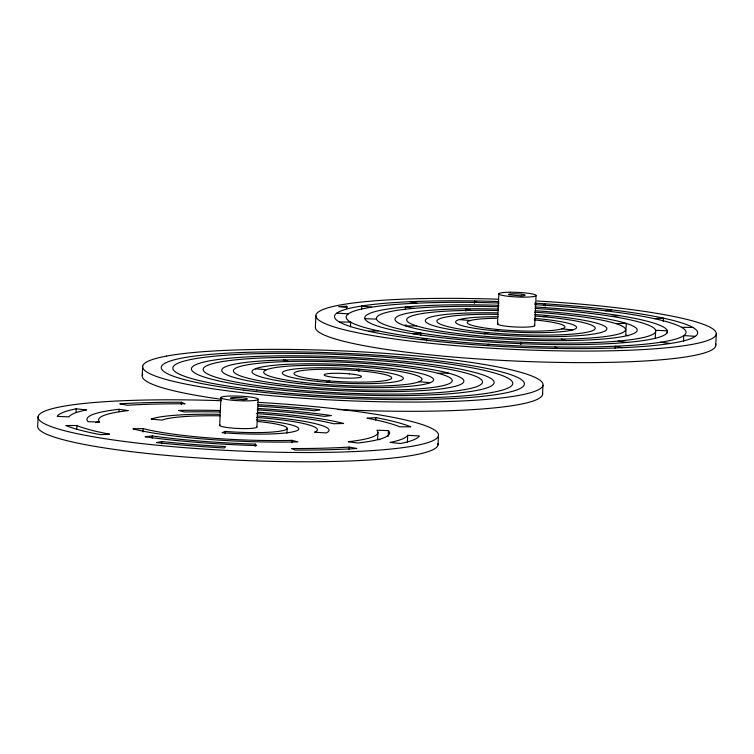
<?xml version="1.0" encoding="UTF-8"?>
<svg xmlns="http://www.w3.org/2000/svg" width="754" height="754" viewBox="0 0 754 754"><rect width="100%" height="100%" fill="white"/><g stroke="black" fill="none" stroke-linecap="round" stroke-linejoin="round"><path stroke-width="1.13" d="M38.124 416.67L37.7 425.916A200.413 24.769 2.6 0 0 238.726 460.242A200.413 24.769 2.6 0 0 437.98 443.597M76.022 412.259L76.182 408.8L86.569 409.912L84.09 410.421A170.121 21.027 2.6 0 0 68.906 416.868L57.247 416.406L57.624 415.812A181.771 22.469 2.6 0 1 73.967 409.243L76.182 408.8M76.729 429.007L76.889 425.539L65.871 425.492L66.71 425.859A181.771 22.469 2.6 0 0 96.163 433.814L100.734 434.69L109.556 434.144L105.277 433.324A170.121 21.027 2.6 0 1 76.965 425.576L76.965 425.576M118.981 411.609L119.085 409.299L128.255 410.6L126.003 410.855A139.82 17.285 2.6 0 0 99.245 421.609L99.688 422.07L88.029 421.674A151.479 18.718 2.6 0 1 116.455 409.601L119.085 409.299M142.233 375.464L142.657 366.227M142.921 432.042L143.081 428.583L132.93 428.837L135.89 429.582A121.177 14.976 2.6 0 0 292.788 441.985L297.877 441.882L292.137 440.364L288.028 440.459A109.528 13.534 2.6 0 1 145.447 429.186L143.081 428.583M152.195 438.253L152.308 435.944L155.192 436.359A139.82 17.285 2.6 0 0 251.666 443.983L255.286 444.087L256.699 445.586L254.352 445.52A151.479 18.718 2.6 0 1 147.002 437.028L145.136 436.764L152.308 435.944M161.695 443.842L161.799 441.533L164.9 441.872A170.121 21.027 2.6 0 0 222.223 446.396L225.682 446.585L224.268 447.961A181.771 22.469 2.6 0 1 157.039 442.645L156.549 442.589L161.799 441.533M181.328 404.578L181.431 402.268L174.692 402.259A181.771 22.469 2.6 0 0 121.846 403.701L119.792 403.833L127.388 405.266L130.828 405.049A170.121 21.027 2.6 0 1 182.788 403.786L185.079 403.805L181.431 402.268M219.678 425.228L220.931 397.509M225.107 433.729L225.21 431.411A48.935 6.051 2.6 0 0 284.362 430.251A48.935 6.051 2.6 0 0 257.774 421.486M255.182 446.396L255.286 444.087M256.888 427.094L258.141 399.375M286.944 433.126L287.151 428.508M292.034 442.673L292.137 440.364M315.879 315.775L315.361 327.33A200.413 24.769 2.6 0 0 520.939 361.289A200.413 24.769 2.6 0 0 715.499 343.89M346.642 308.509L346.746 306.199L338.603 306.633L347.01 307.509L346.746 306.199M350.487 326.755L350.704 322.137L339.375 321.958M349.093 449.384L349.008 447.084A170.121 21.027 2.6 0 1 297.792 448.545L291.478 448.526L295.125 450.063L301.864 450.072A181.771 22.469 2.6 0 0 354.719 448.63L356.774 448.498L349.206 447.065M358.885 371.524L358.989 369.215L355.879 370.468M361.59 309.442L361.75 305.973L371.647 307.18M375.718 419.95L375.822 417.641L367 418.187L368.583 418.479A170.121 21.027 2.6 0 1 398.197 426.189L399.629 426.792L410.694 426.83L409.856 426.472A181.771 22.469 2.6 0 0 380.393 418.517L375.822 417.641M377.641 439.488L377.952 432.56M388.169 436.368L388.433 430.6L376.877 430.251L377.32 430.723A139.82 17.285 2.6 0 1 350.563 441.476L348.301 441.731L357.811 443.003A151.479 18.718 2.6 0 0 388.932 431.147L388.433 430.6M405.36 309.291L405.464 306.982L413.993 308.348M407.396 442.23L407.707 435.303L419.309 435.925L418.932 436.519A181.771 22.469 2.6 0 1 402.589 443.088L400.383 443.531L390.007 442.419L390.629 442.306A170.121 21.027 2.6 0 0 407.245 435.972L407.707 435.303M420.723 335.407L420.826 333.098L412.872 333.796M426.538 340.912L426.641 338.603L420.515 339.554M438.017 444.898L438.442 435.661M465.831 311.138L465.934 308.829L470.75 310.356M474.417 303.278L474.52 300.969L477.188 302.486M497.489 323.777L498.846 293.749M520.816 344.521L520.92 342.212L521.325 343.673M534.699 325.643L536.066 295.615M545.227 306.143L545.331 303.834L543.455 305.172M542.55 394.446L542.974 385.209M615.217 348.536L615.321 346.227L622.116 347.707M655.264 338.395L655.631 330.309L667.299 330.78L667.196 333.089M663.313 321.638L663.463 318.169L654.02 318.593M683.548 341.355L683.812 335.577L695.301 336.322M715.772 345.2L716.3 333.645M486.858 345.596L488.724 344.258M326.642 382.212L329.743 380.968M225.21 431.411L222.11 432.664L224.042 432.815A60.593 7.493 2.6 0 0 296.605 430.779A60.593 7.493 2.6 0 0 256.379 419.818M484.266 333.824L488.347 332.655M494.869 330.789L498.95 329.621A48.935 6.051 2.6 0 0 561.249 329.055L562.446 328.706A48.935 6.051 2.6 0 0 534.294 319.903M543.841 316.774L547.913 315.606M605.537 310.827L611.664 309.875M611.362 316.331L619.317 315.624M368.715 331.251L378.169 330.836M438.017 373.305L448.14 373.041M496.613 318.292L493.531 318.329A48.935 6.051 2.6 0 0 470.93 320.375L469.733 320.714A48.935 6.051 2.6 0 0 498.95 329.621M405.916 326.001L416.51 325.879M615.669 323.551L626.263 323.428L625.745 334.974A121.177 14.976 2.6 0 1 628.214 335.813M681.484 327.293L692.813 327.472M377.613 439.535L379.922 439.601M498.884 305.323A151.479 18.718 2.6 0 0 410.515 306.567L404.983 307.019A151.479 18.718 2.6 0 0 364.785 317.698L364.889 318.688L376.548 319.112M336.887 313.108L348.367 313.853M255.352 368.8L266.539 369.686M419.083 381.75L430.27 382.627M459.403 319.555L470.336 320.544M561.853 328.876L572.776 329.875M660.542 342.25L670.429 343.447M618.186 341.081L626.715 342.448M410.072 301.723L416.868 303.193M283.221 360.007L288.952 361.515M561.428 339.074L566.254 340.601M554.991 346.934L557.658 348.461M257.774 402.353A200.413 24.769 2.6 0 1 431.279 441.392A200.413 24.769 2.6 0 1 152.864 444.775L143.505 443.767A200.413 24.769 2.6 0 1 49.849 426.114L46.559 424.738A200.413 24.769 2.6 0 1 57.21 407.49L61.922 406.538A200.413 24.769 2.6 0 1 170.64 399.799L180.592 399.837A200.413 24.769 2.6 0 1 221.714 400.713M256.784 426.736A18.643 2.3 2.6 0 1 237.463 428.432A18.643 2.3 2.6 0 1 220.036 424.888M256.548 417.443A79.236 9.793 2.6 0 1 314.55 432.193L326.124 432.937A90.885 11.235 2.6 0 0 257.274 416.019M220.074 415.812A79.236 9.793 2.6 0 0 162.006 420.138L151.168 419.101A90.885 11.235 2.6 0 1 219.518 414.323M220.055 411.986A109.528 13.534 2.6 0 0 188.528 411.873L184.419 411.967L178.689 410.459L180.847 410.402A121.177 14.976 2.6 0 1 220.394 410.534M256.341 413.607A109.528 13.534 2.6 0 1 331.119 423.145L333.485 423.748L343.607 423.494L342.401 423.173A121.177 14.976 2.6 0 0 257.717 412.231M257.208 409.874A139.82 17.285 2.6 0 1 321.364 415.972L324.258 416.387L331.44 415.567L326.501 414.879A151.479 18.718 2.6 0 0 257.434 408.432M258.584 406.18A170.121 21.027 2.6 0 1 307.783 410.063L314.776 410.789L320.016 409.742L319.526 409.686A181.771 22.469 2.6 0 0 257.755 404.672M95.72 422.617A151.479 18.718 2.6 0 1 99.519 421.627M542.512 393.145A200.413 24.769 2.6 0 1 338.018 409.554M221.195 399.271A200.413 24.769 2.6 0 1 142.732 374.191M498.517 299.225A200.413 24.769 2.6 0 0 329.13 307.481L325.643 308.546A200.413 24.769 2.6 0 0 444.464 344.663L454.351 345.539A200.413 24.769 2.6 0 0 704.858 341.411A200.413 24.769 2.6 0 0 587.715 304.757L577.837 303.89A200.413 24.769 2.6 0 0 536.886 300.978M498.752 301.553A181.771 22.469 2.6 0 0 476.858 300.997L467.631 300.874A181.771 22.469 2.6 0 0 415.925 301.477L408.14 301.798A181.771 22.469 2.6 0 0 362.985 305.775L353.617 307.406A181.771 22.469 2.6 0 0 338.169 312.269L336.51 313.353A181.771 22.469 2.6 0 0 338.8 321.647L341.091 322.891A181.771 22.469 2.6 0 0 364.634 330.346L370.082 331.553A181.771 22.469 2.6 0 0 418.47 339.309L426.613 340.28A181.771 22.469 2.6 0 0 479.827 345.125L489.186 345.747A181.771 22.469 2.6 0 0 555.33 348.423L564.548 348.555A181.771 22.469 2.6 0 0 616.254 347.952L624.048 347.622A181.771 22.469 2.6 0 0 669.203 343.654L674.104 342.863A181.771 22.469 2.6 0 0 694.019 337.161L695.669 336.077A181.771 22.469 2.6 0 0 693.388 327.783L691.088 326.539A181.771 22.469 2.6 0 0 667.554 319.083L662.097 317.868A181.771 22.469 2.6 0 0 613.718 310.111L605.566 309.14A181.771 22.469 2.6 0 0 561.626 304.974L543.003 303.673A181.771 22.469 2.6 0 0 534.614 303.165M499.129 303.014A170.121 21.027 2.6 0 0 479.374 302.524L470.741 302.401A170.121 21.027 2.6 0 0 422.344 302.967L415.058 303.268A170.121 21.027 2.6 0 0 372.796 306.991L368.206 307.726A170.121 21.027 2.6 0 0 349.573 313.061L348.028 314.079A170.121 21.027 2.6 0 0 350.158 321.845L352.307 323.004A170.121 21.027 2.6 0 0 374.342 329.988L379.441 331.119A170.121 21.027 2.6 0 0 424.728 338.376L432.353 339.281A170.121 21.027 2.6 0 0 482.145 343.815L490.911 344.399A170.121 21.027 2.6 0 0 552.814 346.906L561.447 347.029A170.121 21.027 2.6 0 0 609.835 346.463L617.13 346.152A170.121 21.027 2.6 0 0 659.382 342.439L663.972 341.694A170.121 21.027 2.6 0 0 682.615 336.359L684.161 335.351A170.121 21.027 2.6 0 0 682.021 327.585L679.872 326.416A170.121 21.027 2.6 0 0 657.837 319.442L652.738 318.311A170.121 21.027 2.6 0 0 607.46 311.053L599.835 310.139A170.121 21.027 2.6 0 0 550.034 305.606L541.278 305.021A170.121 21.027 2.6 0 0 534.652 304.625M364.889 318.688A151.479 18.718 2.6 0 0 407.688 332.938L413.362 333.881A151.479 18.718 2.6 0 0 514.096 343.362L522.013 343.701A151.479 18.718 2.6 0 0 621.673 342.863L627.196 342.401A151.479 18.718 2.6 0 0 667.403 331.722L667.299 330.742A151.479 18.718 2.6 0 0 624.491 316.482L618.817 315.549A151.479 18.718 2.6 0 0 535.02 306.963M498.696 306.774A139.82 17.285 2.6 0 0 463.418 306.331L456.726 306.397A139.82 17.285 2.6 0 0 415.36 308.226L410.43 308.678A139.82 17.285 2.6 0 0 376.434 318.819L376.774 319.734A139.82 17.285 2.6 0 0 419.328 332.863L424.738 333.711A139.82 17.285 2.6 0 0 518.903 342.137L526.207 342.42A139.82 17.285 2.6 0 0 616.829 341.204L621.758 340.751A139.82 17.285 2.6 0 0 655.744 330.61L655.405 329.687A139.82 17.285 2.6 0 0 612.851 316.567L607.451 315.709A139.82 17.285 2.6 0 0 535.161 308.424M535.076 310.752A121.177 14.976 2.6 0 1 617.403 337.453A121.177 14.976 2.6 0 1 414.163 328.244A121.177 14.976 2.6 0 1 498.243 309.083M534.567 312.184A109.528 13.534 2.6 0 1 607.517 336.246A109.528 13.534 2.6 0 1 424.408 328.009A109.528 13.534 2.6 0 1 498.074 310.544M497.122 312.872A90.885 11.235 2.6 0 0 479.082 312.787L474.794 312.853A90.885 11.235 2.6 0 0 425.426 321.261A90.885 11.235 2.6 0 0 483.644 333.768L488.121 334.163A90.885 11.235 2.6 0 0 601.711 332.288A90.885 11.235 2.6 0 0 548.544 315.662L544.058 315.266A90.885 11.235 2.6 0 0 534.878 314.55M535.208 316.058A79.236 9.793 2.6 0 1 584.02 332.778A79.236 9.793 2.6 0 1 457.461 328.678A79.236 9.793 2.6 0 1 482.268 314.333L486.405 314.295A79.236 9.793 2.6 0 1 498.253 314.361M534.614 318.405A60.593 7.493 2.6 0 1 566.782 331.072A60.593 7.493 2.6 0 1 470.816 327.66A60.593 7.493 2.6 0 1 489.289 316.793L492.758 316.755A60.593 7.493 2.6 0 1 498.111 316.755M534.313 325.049A18.643 2.3 2.6 0 1 515.274 326.982A18.643 2.3 2.6 0 1 498.271 323.249M404.568 325.313A121.177 14.976 2.6 0 1 406.321 324.917M255.7 368.649L254.324 369.243A90.885 11.235 2.6 0 0 318.546 385.464A90.885 11.235 2.6 0 0 429.13 383.06L430.657 382.485A90.885 11.235 2.6 0 0 367.075 365.963A90.885 11.235 2.6 0 0 255.7 368.649M166.455 356.095L161.742 357.038A200.413 24.769 2.6 0 0 151.092 374.286L154.382 375.671A200.413 24.769 2.6 0 0 248.038 393.324L257.397 394.323A200.413 24.769 2.6 0 0 542.475 386.482A200.413 24.769 2.6 0 0 285.125 349.394L275.172 349.356A200.413 24.769 2.6 0 0 166.455 356.095M285.38 359.95L279.64 360.101A121.177 14.976 2.6 0 0 238.132 378.565A121.177 14.976 2.6 0 0 401.222 391.458A121.177 14.976 2.6 0 0 450.147 373.579L446.933 372.721A121.177 14.976 2.6 0 0 285.38 359.95M293.061 361.42L287.585 361.552A109.528 13.534 2.6 0 0 247.84 378.197A109.528 13.534 2.6 0 0 396.236 389.931A109.528 13.534 2.6 0 0 438.809 373.503L435.652 372.693A109.528 13.534 2.6 0 0 293.061 361.42M510.279 292.232L508.177 292.269A18.643 2.3 2.6 0 0 507.442 296.181A18.643 2.3 2.6 0 0 536.009 295.709A18.643 2.3 2.6 0 0 510.279 292.232M328.574 382.363L324.72 382.061A60.593 7.493 2.6 0 1 300.865 368.433A60.593 7.493 2.6 0 1 401.241 376.369A60.593 7.493 2.6 0 1 328.574 382.363M349.338 373.852L346.529 373.626A18.643 2.3 2.6 0 0 324.861 375.53A18.643 2.3 2.6 0 0 355.388 377.98A18.643 2.3 2.6 0 0 349.338 373.852M246.068 396.576L243.259 396.35A18.643 2.3 2.6 0 0 221.591 398.253A18.643 2.3 2.6 0 0 252.119 400.704A18.643 2.3 2.6 0 0 246.068 396.576M521.344 295.917L508.912 294.786A8.303 1.027 2.6 0 1 513.794 293.758A8.303 1.027 2.6 0 1 524.247 294.71A8.303 1.027 2.6 0 1 521.344 295.917M243.495 399.695L230.847 398.546A8.445 1.046 2.6 0 1 235.813 397.499A8.445 1.046 2.6 0 1 246.454 398.47A8.445 1.046 2.6 0 1 243.495 399.695M317.264 379.733A48.935 6.051 2.6 0 0 391.684 378.056A48.935 6.051 2.6 0 0 319.489 369.356A48.935 6.051 2.6 0 0 317.264 379.733M301.93 382.278A79.236 9.793 2.6 0 0 421.948 379.441A79.236 9.793 2.6 0 0 304.559 365.426A79.236 9.793 2.6 0 0 301.93 382.278M271.921 387.452A139.82 17.285 2.6 0 0 482.485 382.118A139.82 17.285 2.6 0 0 274.032 357.584A139.82 17.285 2.6 0 0 271.921 387.452M266.285 388.461A151.479 18.718 2.6 0 0 494.134 382.608A151.479 18.718 2.6 0 0 268.028 356.077A151.479 18.718 2.6 0 0 266.285 388.461M256.86 390.035A170.121 21.027 2.6 0 0 512.758 383.456A170.121 21.027 2.6 0 0 258.82 353.664A170.121 21.027 2.6 0 0 256.86 390.035M243.806 390.138A181.771 22.469 2.6 0 0 524.143 385.021A181.771 22.469 2.6 0 0 260.488 351.986A181.771 22.469 2.6 0 0 243.806 390.138"/></g></svg>
